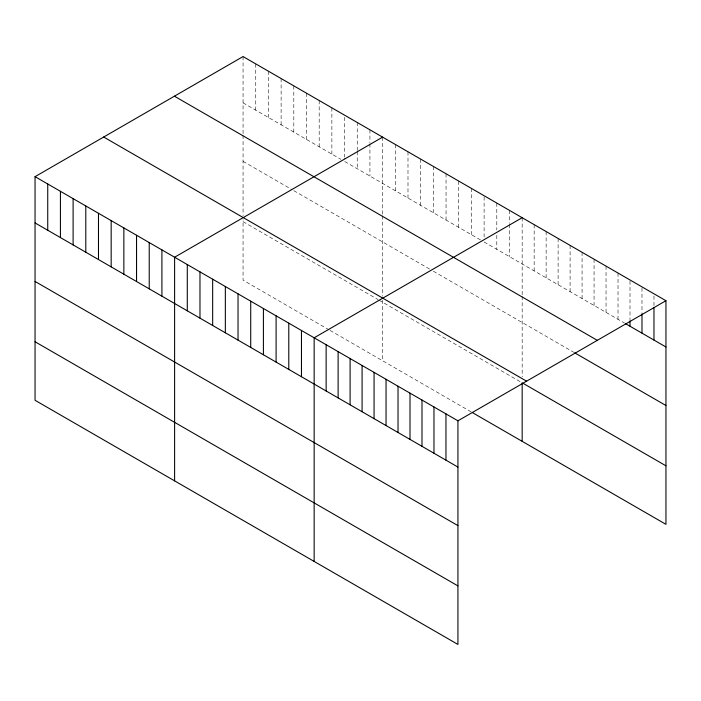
<?xml version="1.0" encoding="UTF-8"?>
<svg xmlns="http://www.w3.org/2000/svg" width="701" height="701" viewBox="0 0 701 701"><rect width="100%" height="100%" fill="white"/><g stroke="black" fill="none" stroke-linecap="round" stroke-linejoin="round"><path stroke-width="0.53" stroke-dasharray="3.5 2.63" d="M243.063 102.828L340.931 159.337M480.483 239.908L344.559 161.423L344.559 158.198M484.111 241.994L624.477 323.038M243.063 161.361L291.993 189.612M293.807 190.654L431.553 270.183M433.358 271.226L573.786 352.296M243.063 221.665L378.084 299.616M378.987 300.142L521.264 382.282M329.155 329.891L243.063 280.19L243.063 219.65M330.057 330.416L471.423 412.03M653.972 295.953L653.972 305.636M641.985 287.953L641.985 312.707M630.006 281.04L630.006 319.77M618.019 273.048L618.019 319.314M606.041 266.126L606.041 312.392M594.062 259.212L594.062 305.478M582.075 252.29L582.075 298.556M570.097 245.376L570.097 291.642M558.11 238.454L558.11 284.72M546.132 231.54L546.132 277.806M534.153 224.618L534.153 270.893M522.166 217.704L522.166 295.323M522.166 296.374L522.166 376.77M509.478 210.379L509.478 223.295M509.478 224.364L509.478 256.645M496.799 203.053L496.799 229.954M496.799 235.334L496.799 249.319M484.111 196.806L484.111 238.769M471.423 188.403L471.423 234.669M458.734 181.077L458.734 227.352M446.046 173.76L446.046 220.026M433.358 166.435L433.358 212.701M420.679 159.109L420.679 205.375M407.991 151.784L407.991 198.05M395.303 144.459L395.303 190.725M382.615 137.133L382.615 214.751M382.615 215.803L382.615 296.199M382.615 300.221L382.615 360.761M369.926 129.808L369.926 142.724M369.926 143.793L369.926 176.074M357.238 122.482L357.238 150.461M357.238 151.539L357.238 168.748M344.559 117.312L344.559 157.12M331.871 107.831L331.871 154.106M319.183 100.515L319.183 146.781M306.495 93.189L306.495 139.455M293.807 85.864L293.807 132.13M281.119 78.538L281.119 124.804M268.439 71.213L268.439 117.479M255.751 63.887L255.751 110.153M243.063 56.562L243.063 134.189M243.063 135.232L243.063 215.628"/><path stroke-width="1.05" d="M35.05 176.661L457.937 420.81L457.937 644.438L35.05 400.289L35.05 176.661L243.063 56.562L665.95 300.711L665.95 524.339L472.325 412.556M382.615 137.133L174.602 257.232L174.602 480.851M522.166 217.704L314.153 337.794L314.153 561.422M457.937 420.81L665.95 300.711M625.397 323.573L665.95 346.986M174.418 96.195L597.305 340.344M574.706 352.831L665.95 405.511M103.695 137.028L526.582 381.178M665.95 465.815L522.166 382.799L522.166 441.332M35.05 222.927L457.937 467.076M35.05 281.451L457.937 525.61M35.05 341.755L457.937 585.905M653.972 307.783L653.972 340.064M641.985 313.776L641.985 333.15M630.006 320.848L630.006 326.228M445.959 413.897L445.959 460.163M433.972 406.974L433.972 453.24M421.993 400.061L421.993 446.327M410.006 393.138L410.006 439.404M398.028 386.225L398.028 432.491M386.049 379.302L386.049 425.568M374.062 372.389L374.062 418.655M362.084 365.466L362.084 411.732M350.097 358.553L350.097 404.819M338.119 351.63L338.119 397.905M326.14 344.717L326.14 390.983M301.465 330.478L301.465 376.744M288.786 323.152L288.786 369.418M276.098 315.827L276.098 362.093M263.41 308.501L263.41 354.767M250.721 301.176L250.721 347.442M238.033 293.85L238.033 340.116M225.345 286.525L225.345 332.791M212.666 279.2L212.666 325.466M199.978 271.874L199.978 318.149M187.29 264.557L187.29 310.823M161.913 249.906L161.913 296.173M149.225 242.581L149.225 288.847M136.546 235.256L136.546 281.522M123.858 227.93L123.858 274.196M111.17 220.605L111.17 266.871M98.482 213.279L98.482 259.545M85.794 205.954L85.794 252.22M73.106 198.628L73.106 244.903M60.426 191.312L60.426 237.578M47.738 183.986L47.738 230.252"/></g></svg>
